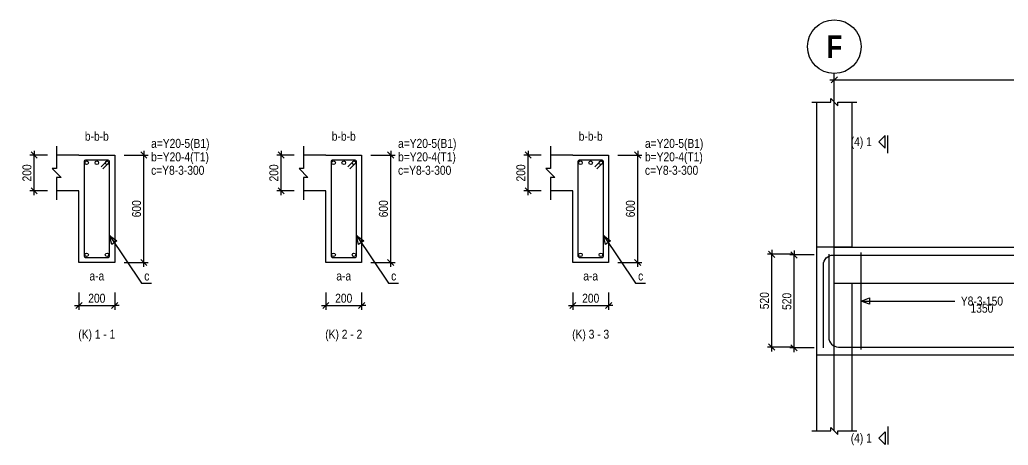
# Model space of a CAD drawing. Extents: x 0 to 206258, y -403073 to 0.
# Drawn here: x 47373 to 58422, y -194184 to -189434 of the extents above; entities that cross this region are included whole.
import ezdxf
from ezdxf.enums import TextEntityAlignment as Align
from ezdxf.lldxf.tags import DXFTag

# ---------------------------------------------------------------- set-up
doc = ezdxf.new("R2010")
doc.units = 0
doc.header["$LTSCALE"] = 1000
for name, color, linetype in [('Axis Circle(Dir 2)', 150, 'Continuous'), ('Axis Label(Dir 1)', 7, 'Continuous'), ('Axis Line(Dir 2)', 150, 'CENTER2'), ('Break Line', 5, 'Continuous'), ('Dimension Line', 5, 'Continuous'), ('Dimension Text', 5, 'Continuous'), ('Front Elevation Line', 40, 'Continuous'), ('Leader Line', 5, 'Continuous'), ('Link Line', 3, 'Continuous'), ('Rebar Label', 6, 'Continuous'), ('Rebar Line', 7, 'Continuous'), ('Section Label', 1, 'Continuous'), ('Section Line', 1, 'Continuous'), ('Top Rebar Label', 6, 'Continuous'), ('Top Rebar Line', 7, 'Continuous')]:
    doc.layers.add(name, color=color, linetype=linetype)
for name, color, linetype, true_color in [('Back Elevation Line', 191, 'HIDDEN2', 0xd4aaff), ('Beam Line(D)', 112, 'Continuous', 0x00bd5e), ('Link Label', 94, 'Continuous', 0x008100)]:
    doc.layers.add(name, color=color, linetype=linetype, true_color=true_color)
doc.styles.add('Axis Label(Dir 1)', font='ARIALNB.TTF', dxfattribs={"height": 250})
doc.styles.add('Dimension Text', font='ARIALN.TTF', dxfattribs={"height": 100})
doc.styles.add('Link Label', font='ARIALN.TTF', dxfattribs={"height": 100})
doc.styles.add('Rebar Label', font='ARIALN.TTF', dxfattribs={"height": 100})
doc.styles.add('Section Label', font='ARIALN.TTF', dxfattribs={"height": 100})
doc.styles.add('Top Rebar Label', font='ARIALN.TTF', dxfattribs={"height": 100})
tags = doc.linetypes.add('CENTER2', pattern=[1.125, 0.75, -0.125, 0.125, -0.125]).pattern_tags.tags
tags[10:11] = [DXFTag(74, 4), DXFTag(75, 0), DXFTag(340, '0'), DXFTag(46, 0.0), DXFTag(50, 0.0), DXFTag(44, 0.0), DXFTag(45, 0.0)]
tags[8:9] = [DXFTag(74, 4), DXFTag(75, 0), DXFTag(340, '0'), DXFTag(46, 0.0), DXFTag(50, 0.0), DXFTag(44, 0.0), DXFTag(45, 0.0)]
tags[6:7] = [DXFTag(74, 4), DXFTag(75, 0), DXFTag(340, '0'), DXFTag(46, 0.0), DXFTag(50, 0.0), DXFTag(44, 0.0), DXFTag(45, 0.0)]
tags[4:5] = [DXFTag(74, 4), DXFTag(75, 0), DXFTag(340, '0'), DXFTag(46, 0.0), DXFTag(50, 0.0), DXFTag(44, 0.0), DXFTag(45, 0.0)]
tags = doc.linetypes.add('HIDDEN2', pattern=[0.1875, 0.125, -0.0625]).pattern_tags.tags
tags[6:7] = [DXFTag(74, 4), DXFTag(75, 0), DXFTag(340, '0'), DXFTag(46, 0.0), DXFTag(50, 0.0), DXFTag(44, 0.0), DXFTag(45, 0.0)]
tags[4:5] = [DXFTag(74, 4), DXFTag(75, 0), DXFTag(340, '0'), DXFTag(46, 0.0), DXFTag(50, 0.0), DXFTag(44, 0.0), DXFTag(45, 0.0)]
doc.dimstyles.new('BEAM', dxfattribs={"dimtxt": 100, "dimasz": 30, "dimexe": 48.3, "dimexo": 103.5, "dimgap": 30, "dimtad": 1, "dimtoh": 1, "dimdec": 1, "dimlfac": 0.5, "dimdsep": 46, "dimtxsty": 'Dimension Text', "dimblk": 'PCDIM_TICK', "dimcen": 0.09, "dimclrd": 5, "dimclre": 5, "dimclrt": 5, "dimadec": 1, "dimazin": 0, "dimtp": 1, "dimtm": 1, "dimtfac": 1, "dimtdec": 4, "dimtofl": 0, "dimtmove": 0, "dimatfit": 3, "dimfxl": 1, "dimtolj": 1, "dimtzin": 0, "dimarcsym": 0})

# ---------------------------------------------------------------- blocks, each defined once
blk = doc.blocks.new('PCDIM_TICK')
at = {"layer": 'Dimension Line', "color": 0, "transparency": 33554687}
for p, q in [((1.15, 1.15), (-1.15, -1.15)), ((1.61, 0), (0, 0))]:
    blk.add_line(p, q, dxfattribs=at)
blk = doc.blocks.new('*U2699')
at = {"layer": 'Dimension Line', "color": 5, "true_color": 0x0000ff, "transparency": 16777216}
for p, q in [((48538, -190944), (48807, -190944)), ((48759, -192144), (48759, -190944)), ((48538, -192144), (48807, -192144))]:
    blk.add_line(p, q, dxfattribs=at)
at = {"layer": 'Dimension Line', "color": 5, "true_color": 0x0000ff, "transparency": 16777216, "xscale": 30, "yscale": 30}
for p, rotation in [((48759, -190944), 89.99999999999447), ((48759, -192144), 269.9999999999834)]:
    blk.add_blockref('PCDIM_TICK', p, dxfattribs=dict(at, rotation=rotation))
at = {"layer": 'Dimension Line', "color": 5, "true_color": 0x0000ff, "transparency": 16777216, "insert": (48729, -191544), "char_height": 100, "width": 181.97, "attachment_point": 8, "rotation": 90, "style": 'Dimension Text'}
blk.add_mtext('600', dxfattribs=at)
blk = doc.blocks.new('*U2700')
at = {"layer": 'Dimension Line', "color": 5, "true_color": 0x0000ff, "transparency": 16777216}
for p, q in [((47681, -190944), (47486, -190944)), ((47534, -191344), (47534, -190944)), ((47681, -191344), (47486, -191344))]:
    blk.add_line(p, q, dxfattribs=at)
at = {"layer": 'Dimension Line', "color": 5, "true_color": 0x0000ff, "transparency": 16777216, "xscale": 30, "yscale": 30}
for p, rotation in [((47534, -190944), 89.99999999999447), ((47534, -191344), 269.9999999999834)]:
    blk.add_blockref('PCDIM_TICK', p, dxfattribs=dict(at, rotation=rotation))
at = {"layer": 'Dimension Line', "color": 5, "true_color": 0x0000ff, "transparency": 16777216, "insert": (47504, -191144), "char_height": 100, "width": 182.77, "attachment_point": 8, "rotation": 90, "style": 'Dimension Text'}
blk.add_mtext('200', dxfattribs=at)
blk = doc.blocks.new('*U2701')
at = {"layer": 'Dimension Line', "color": 5, "true_color": 0x0000ff, "transparency": 16777216}
for p, q in [((48034, -192478), (48034, -192673)), ((48434, -192478), (48434, -192673)), ((48034, -192624), (48434, -192624))]:
    blk.add_line(p, q, dxfattribs=at)
at = {"layer": 'Dimension Line', "color": 5, "true_color": 0x0000ff, "transparency": 16777216, "xscale": 30, "yscale": 30, "rotation": 180.0000000000004}
blk.add_blockref('PCDIM_TICK', (48034, -192624), dxfattribs=at)
at = {"layer": 'Dimension Line', "color": 5, "true_color": 0x0000ff, "transparency": 16777216, "xscale": 30, "yscale": 30}
blk.add_blockref('PCDIM_TICK', (48434, -192624), dxfattribs=at)
at = {"layer": 'Dimension Line', "color": 5, "true_color": 0x0000ff, "transparency": 16777216, "insert": (48234, -192594), "char_height": 100, "width": 182.77, "attachment_point": 8, "style": 'Dimension Text'}
blk.add_mtext('200', dxfattribs=at)
blk = doc.blocks.new('*U2702')
at = {"layer": 'Dimension Line', "color": 5, "true_color": 0x0000ff, "transparency": 16777216}
for p, q in [((51298, -190944), (51568, -190944)), ((51519, -192144), (51519, -190944)), ((51298, -192144), (51568, -192144))]:
    blk.add_line(p, q, dxfattribs=at)
at = {"layer": 'Dimension Line', "color": 5, "true_color": 0x0000ff, "transparency": 16777216, "xscale": 30, "yscale": 30}
for p, rotation in [((51519, -190944), 89.99999999999447), ((51519, -192144), 269.9999999999834)]:
    blk.add_blockref('PCDIM_TICK', p, dxfattribs=dict(at, rotation=rotation))
at = {"layer": 'Dimension Line', "color": 5, "true_color": 0x0000ff, "transparency": 16777216, "insert": (51489, -191544), "char_height": 100, "width": 181.97, "attachment_point": 8, "rotation": 90, "style": 'Dimension Text'}
blk.add_mtext('600', dxfattribs=at)
blk = doc.blocks.new('*U2703')
at = {"layer": 'Dimension Line', "color": 5, "true_color": 0x0000ff, "transparency": 16777216}
for p, q in [((50441, -190944), (50246, -190944)), ((50294, -191344), (50294, -190944)), ((50441, -191344), (50246, -191344))]:
    blk.add_line(p, q, dxfattribs=at)
at = {"layer": 'Dimension Line', "color": 5, "true_color": 0x0000ff, "transparency": 16777216, "xscale": 30, "yscale": 30}
for p, rotation in [((50294, -190944), 89.99999999999447), ((50294, -191344), 269.9999999999834)]:
    blk.add_blockref('PCDIM_TICK', p, dxfattribs=dict(at, rotation=rotation))
at = {"layer": 'Dimension Line', "color": 5, "true_color": 0x0000ff, "transparency": 16777216, "insert": (50264, -191144), "char_height": 100, "width": 182.77, "attachment_point": 8, "rotation": 90, "style": 'Dimension Text'}
blk.add_mtext('200', dxfattribs=at)
blk = doc.blocks.new('*U2704')
at = {"layer": 'Dimension Line', "color": 5, "true_color": 0x0000ff, "transparency": 16777216}
for p, q in [((50794, -192478), (50794, -192673)), ((51194, -192478), (51194, -192673)), ((50794, -192624), (51194, -192624))]:
    blk.add_line(p, q, dxfattribs=at)
at = {"layer": 'Dimension Line', "color": 5, "true_color": 0x0000ff, "transparency": 16777216, "xscale": 30, "yscale": 30, "rotation": 180.0000000000004}
blk.add_blockref('PCDIM_TICK', (50794, -192624), dxfattribs=at)
at = {"layer": 'Dimension Line', "color": 5, "true_color": 0x0000ff, "transparency": 16777216, "xscale": 30, "yscale": 30}
blk.add_blockref('PCDIM_TICK', (51194, -192624), dxfattribs=at)
at = {"layer": 'Dimension Line', "color": 5, "true_color": 0x0000ff, "transparency": 16777216, "insert": (50994, -192594), "char_height": 100, "width": 182.77, "attachment_point": 8, "style": 'Dimension Text'}
blk.add_mtext('200', dxfattribs=at)
blk = doc.blocks.new('*U2705')
at = {"layer": 'Dimension Line', "color": 5, "true_color": 0x0000ff, "transparency": 16777216}
for p, q in [((54058, -190944), (54328, -190944)), ((54280, -192144), (54280, -190944)), ((54058, -192144), (54328, -192144))]:
    blk.add_line(p, q, dxfattribs=at)
at = {"layer": 'Dimension Line', "color": 5, "true_color": 0x0000ff, "transparency": 16777216, "xscale": 30, "yscale": 30}
for p, rotation in [((54280, -190944), 89.99999999999447), ((54280, -192144), 269.9999999999834)]:
    blk.add_blockref('PCDIM_TICK', p, dxfattribs=dict(at, rotation=rotation))
at = {"layer": 'Dimension Line', "color": 5, "true_color": 0x0000ff, "transparency": 16777216, "insert": (54250, -191544), "char_height": 100, "width": 181.97, "attachment_point": 8, "rotation": 90, "style": 'Dimension Text'}
blk.add_mtext('600', dxfattribs=at)
blk = doc.blocks.new('*U2706')
at = {"layer": 'Dimension Line', "color": 5, "true_color": 0x0000ff, "transparency": 16777216}
for p, q in [((53201, -190944), (53006, -190944)), ((53055, -191344), (53055, -190944)), ((53201, -191344), (53006, -191344))]:
    blk.add_line(p, q, dxfattribs=at)
at = {"layer": 'Dimension Line', "color": 5, "true_color": 0x0000ff, "transparency": 16777216, "xscale": 30, "yscale": 30}
for p, rotation in [((53055, -190944), 89.99999999999447), ((53055, -191344), 269.9999999999834)]:
    blk.add_blockref('PCDIM_TICK', p, dxfattribs=dict(at, rotation=rotation))
at = {"layer": 'Dimension Line', "color": 5, "true_color": 0x0000ff, "transparency": 16777216, "insert": (53025, -191144), "char_height": 100, "width": 182.77, "attachment_point": 8, "rotation": 90, "style": 'Dimension Text'}
blk.add_mtext('200', dxfattribs=at)
blk = doc.blocks.new('*U2707')
at = {"layer": 'Dimension Line', "color": 5, "true_color": 0x0000ff, "transparency": 16777216}
for p, q in [((53555, -192478), (53555, -192673)), ((53955, -192478), (53955, -192673)), ((53555, -192624), (53955, -192624))]:
    blk.add_line(p, q, dxfattribs=at)
at = {"layer": 'Dimension Line', "color": 5, "true_color": 0x0000ff, "transparency": 16777216, "xscale": 30, "yscale": 30, "rotation": 180.0000000000004}
blk.add_blockref('PCDIM_TICK', (53555, -192624), dxfattribs=at)
at = {"layer": 'Dimension Line', "color": 5, "true_color": 0x0000ff, "transparency": 16777216, "xscale": 30, "yscale": 30}
blk.add_blockref('PCDIM_TICK', (53955, -192624), dxfattribs=at)
at = {"layer": 'Dimension Line', "color": 5, "true_color": 0x0000ff, "transparency": 16777216, "insert": (53755, -192594), "char_height": 100, "width": 182.77, "attachment_point": 8, "style": 'Dimension Text'}
blk.add_mtext('200', dxfattribs=at)
blk = doc.blocks.new('*U2713')
at = {"layer": 'Dimension Line', "color": 5, "true_color": 0x0000ff, "transparency": 16777216}
for p, q in [((56252, -192060), (55980, -192060)), ((56028, -193096), (56028, -192060)), ((56252, -193096), (55980, -193096))]:
    blk.add_line(p, q, dxfattribs=at)
at = {"layer": 'Dimension Line', "color": 5, "true_color": 0x0000ff, "transparency": 16777216, "xscale": 30, "yscale": 30}
for p, rotation in [((56028, -192060), 89.99999999999447), ((56028, -193096), 269.9999999999834)]:
    blk.add_blockref('PCDIM_TICK', p, dxfattribs=dict(at, rotation=rotation))
at = {"layer": 'Dimension Line', "color": 5, "true_color": 0x0000ff, "transparency": 16777216, "insert": (55998, -192578), "char_height": 100, "width": 181.5, "attachment_point": 8, "rotation": 90, "style": 'Dimension Text'}
blk.add_mtext('520', dxfattribs=at)
blk = doc.blocks.new('*U2714')
at = {"layer": 'Dimension Line', "color": 5, "true_color": 0x0000ff, "transparency": 16777216}
for p, q in [((56002, -192052), (55730, -192052)), ((55778, -193088), (55778, -192052)), ((56002, -193088), (55730, -193088))]:
    blk.add_line(p, q, dxfattribs=at)
at = {"layer": 'Dimension Line', "color": 5, "true_color": 0x0000ff, "transparency": 16777216, "xscale": 30, "yscale": 30}
for p, rotation in [((55778, -192052), 89.99999999999447), ((55778, -193088), 269.9999999999834)]:
    blk.add_blockref('PCDIM_TICK', p, dxfattribs=dict(at, rotation=rotation))
at = {"layer": 'Dimension Line', "color": 5, "true_color": 0x0000ff, "transparency": 16777216, "insert": (55748, -192570), "char_height": 100, "width": 181.5, "attachment_point": 8, "rotation": 90, "style": 'Dimension Text'}
blk.add_mtext('520', dxfattribs=at)
blk = doc.blocks.new('*U2715')
at = {"layer": 'Dimension Line', "color": 5, "true_color": 0x0000ff, "transparency": 16777216}
for p, q in [((56478, -190251), (56478, -190056)), ((56478, -190104), (67078, -190104)), ((67078, -190251), (67078, -190056))]:
    blk.add_line(p, q, dxfattribs=at)
at = {"layer": 'Dimension Line', "color": 5, "true_color": 0x0000ff, "transparency": 16777216, "xscale": 30, "yscale": 30, "rotation": 180.0000000000004}
blk.add_blockref('PCDIM_TICK', (56478, -190104), dxfattribs=at)
at = {"layer": 'Dimension Line', "color": 5, "true_color": 0x0000ff, "transparency": 16777216, "xscale": 30, "yscale": 30}
blk.add_blockref('PCDIM_TICK', (67078, -190104), dxfattribs=at)
at = {"layer": 'Dimension Line', "color": 5, "true_color": 0x0000ff, "transparency": 16777216, "insert": (61778, -190074), "char_height": 100, "width": 245.98, "attachment_point": 8, "style": 'Dimension Text'}
blk.add_mtext('5300', dxfattribs=at)

msp = doc.modelspace()

# ---------------------------------------------------------------- linework, layer by layer
at = {"layer": 'Axis Circle(Dir 2)', "transparency": 33554687}
msp.add_circle((56477.964, -189734.284), 300, dxfattribs=at)
at = {"layer": 'Axis Line(Dir 2)', "transparency": 33554687}
msp.add_lwpolyline([(56477.964, -194024.284), (56477.964, -190034.284)], dxfattribs=at)
at = {"layer": 'Back Elevation Line', "transparency": 33554687}
for points in [[(56677.964, -191974.284), (56277.964, -191974.284)], [(56277.964, -191974.284), (56277.964, -193174.284)], [(56677.964, -191974.284), (77077.964, -191974.284)], [(56677.964, -193174.284), (56677.964, -192374.284)], [(56677.964, -192374.284), (77077.964, -192374.284)], [(56277.964, -193174.284), (56677.964, -193174.284)]]:
    msp.add_lwpolyline(points, dxfattribs=at)
at = {"layer": 'Beam Line(D)', "transparency": 33554687}
for points in [[(56277.964, -190354.284), (56277.964, -191974.284)], [(56677.964, -191974.284), (56677.964, -190354.284)], [(48034.055, -190944.284), (48434.055, -190944.284), (48434.055, -192144.284), (48034.055, -192144.284), (48034.055, -191344.284), (47784.055, -191344.284)], [(48034.055, -190944.284), (47784.055, -190944.284)], [(48034.055, -190944.284), (48034.055, -190944.284)], [(50794.293, -190944.284), (51194.293, -190944.284), (51194.293, -192144.284), (50794.293, -192144.284), (50794.293, -191344.284), (50544.293, -191344.284)], [(50794.293, -190944.284), (50544.293, -190944.284)], [(50794.293, -190944.284), (50794.293, -190944.284)], [(53554.532, -190944.284), (53954.532, -190944.284), (53954.532, -192144.284), (53554.532, -192144.284), (53554.532, -191344.284), (53304.532, -191344.284)], [(53554.532, -190944.284), (53304.532, -190944.284)], [(53554.532, -190944.284), (53554.532, -190944.284)], [(56277.964, -191974.284), (56277.964, -194024.284)], [(56677.964, -191974.284), (66877.964, -191974.284)], [(56677.964, -194024.284), (56677.964, -193174.284)], [(56677.964, -193174.284), (66877.964, -193174.284)]]:
    msp.add_lwpolyline(points, dxfattribs=at)
at = {"layer": 'Break Line', "transparency": 33554687}
for points in [[(56227.964, -190354.284), (56437.964, -190354.284), (56437.964, -190314.284), (56517.964, -190394.284), (56517.964, -190354.284), (56727.964, -190354.284)], [(47784.055, -190844.284), (47784.055, -191094.284), (47734.055, -191094.284), (47834.055, -191194.284), (47784.055, -191194.284), (47784.055, -191444.284)], [(50544.293, -190844.284), (50544.293, -191094.284), (50494.293, -191094.284), (50594.293, -191194.284), (50544.293, -191194.284), (50544.293, -191444.284)], [(53304.532, -190844.284), (53304.532, -191094.284), (53254.532, -191094.284), (53354.532, -191194.284), (53304.532, -191194.284), (53304.532, -191444.284)], [(56227.964, -194024.284), (56437.964, -194024.284), (56437.964, -193984.284), (56517.964, -194064.284), (56517.964, -194024.284), (56727.964, -194024.284)]]:
    msp.add_lwpolyline(points, dxfattribs=at)
at = {"layer": 'Front Elevation Line', "transparency": 33554687}
for points in [[(56477.964, -192374.284), (56477.964, -191974.284), (70277.964, -191974.284)], [(56477.964, -192374.284), (70277.964, -192374.284)]]:
    msp.add_lwpolyline(points, dxfattribs=at)
at = {"layer": 'Leader Line', "transparency": 33554687}
for points in [[(48456.996, -191903.009), (48400.311, -191941.297), (48376.055, -191844.284), (48456.996, -191903.009)], [(48376.055, -191844.284), (48734.055, -192374.284), (48847.184, -192374.284)], [(51217.234, -191903.008), (51160.55, -191941.297), (51136.293, -191844.283), (51217.234, -191903.008)], [(51136.293, -191844.283), (51494.293, -192374.284), (51607.423, -192374.284)], [(53977.472, -191903.008), (53920.788, -191941.296), (53896.532, -191844.283), (53977.472, -191903.008)], [(53896.532, -191844.283), (54254.532, -192374.284), (54367.661, -192374.284)], [(56777.964, -192574.284), (56871.933, -192540.082), (56871.933, -192608.486), (56777.964, -192574.284), (57823.32, -192574.284)]]:
    msp.add_lwpolyline(points, dxfattribs=at)
at = {"layer": 'Link Line', "transparency": 33554687}
msp.add_line((56777.964, -193116.284), (56777.964, -192032.284), dxfattribs=at)
for points in [[(48301.244, -191096.894), (48371.954, -191026.183, 0.668178638), (48362.055, -191002.284), (48106.055, -191002.284, 0.414213562), (48092.055, -191016.284), (48092.055, -192072.284, 0.414213562), (48106.055, -192086.284), (48362.055, -192086.284, 0.414213562), (48376.055, -192072.284), (48376.055, -191016.284, 0.668178638), (48352.155, -191006.384), (48281.445, -191077.095)], [(51061.482, -191096.894), (51132.193, -191026.183, 0.668178638), (51122.293, -191002.284), (50866.293, -191002.284, 0.414213562), (50852.293, -191016.284), (50852.293, -192072.284, 0.414213562), (50866.293, -192086.284), (51122.293, -192086.284, 0.414213562), (51136.293, -192072.284), (51136.293, -191016.284, 0.668178638), (51112.394, -191006.384), (51041.683, -191077.095)], [(53821.721, -191096.894), (53892.432, -191026.183, 0.668178638), (53882.532, -191002.284), (53626.532, -191002.284, 0.414213562), (53612.532, -191016.284), (53612.532, -192072.284, 0.414213562), (53626.532, -192086.284), (53882.532, -192086.284, 0.414213562), (53896.532, -192072.284), (53896.532, -191016.284, 0.668178638), (53872.633, -191006.384), (53801.922, -191077.095)]]:
    msp.add_lwpolyline(points, format="xyb", dxfattribs=at)
at = {"layer": 'Rebar Line', "transparency": 33554687}
msp.add_lwpolyline([(56415.964, -192052.284), (56415.964, -192978.328, 0.414213562), (56525.92, -193088.284), (64546.48, -193088.284, 0.024922321), (64557.421, -193087.738), (64946.508, -193048.829, -0.024922321), (64957.449, -193048.284), (66875.964, -193048.284)], format="xyb", dxfattribs=at)
for centre in [(48120.055, -191030.284), (48234.055, -191030.284), (48348.055, -191030.284), (50880.293, -191030.284), (50994.293, -191030.284), (51108.293, -191030.284), (53640.532, -191030.284), (53754.532, -191030.284), (53868.532, -191030.284), (48120.055, -192058.284), (48348.055, -192058.284), (50880.293, -192058.284), (51108.293, -192058.284), (53640.532, -192058.284), (53868.532, -192058.284)]:
    msp.add_circle(centre, 20, dxfattribs=at)
at = {"layer": 'Section Line', "transparency": 33554687}
for points in [[(57047.964, -190724.284), (56977.253, -190794.994), (57047.964, -190865.705), (57047.964, -190724.284)], [(57077.964, -190924.284), (57077.964, -190724.284)], [(57077.964, -193974.284), (57077.964, -194174.284)], [(57047.964, -194174.284), (57047.964, -194174.284), (56977.253, -194103.573), (57047.964, -194032.862), (57047.964, -194174.284)]]:
    msp.add_lwpolyline(points, dxfattribs=at)
at = {"layer": 'Top Rebar Line', "transparency": 33554687}
msp.add_lwpolyline([(56355.964, -193096.284), (56355.964, -192170.239, -0.414213562), (56465.92, -192060.284), (63828.48, -192060.284, -0.024922321), (63839.421, -192060.829), (64228.507, -192099.738, 0.024922321), (64239.448, -192100.284), (66155.964, -192100.284)], format="xyb", dxfattribs=at)

# ---------------------------------------------------------------- texts
at = {"layer": 'Axis Label(Dir 1)', "transparency": 33554687, "style": 'Axis Label(Dir 1)'}
msp.add_text('F', height=250, dxfattribs=at).set_placement((56477.964, -189734.284), align=Align.MIDDLE_CENTER)
at = {"layer": 'Dimension Text', "transparency": 33554687, "style": 'Dimension Text'}
msp.add_text('1350', height=100, dxfattribs=at).set_placement((58127.964, -192604.284), align=Align.TOP_CENTER)
at = {"layer": 'Link Label', "transparency": 33554687, "style": 'Link Label'}
for s, p in [(' c=Y8-3-300', (48809.055, -191164.284)), (' c=Y8-3-300', (51569.293, -191164.284)), (' c=Y8-3-300', (54329.532, -191164.284)), ('c', (48764.055, -192344.284)), ('c', (51524.293, -192344.284)), ('c', (54284.532, -192344.284))]:
    msp.add_text(s, height=100, dxfattribs=at).set_placement(p)
msp.add_text('Y8-3-150', height=100, dxfattribs=at).set_placement((58127.964, -192574.284), align=Align.MIDDLE_CENTER)
at = {"layer": 'Rebar Label', "transparency": 33554687, "style": 'Rebar Label'}
for s, p in [('b-b-b', (48234.055, -190814.284)), ('b-b-b', (50994.293, -190814.284)), ('b-b-b', (53754.532, -190814.284)), ('a-a', (48234.055, -192374.284)), ('a-a', (50994.293, -192374.284)), ('a-a', (53754.532, -192374.284))]:
    msp.add_text(s, height=100, dxfattribs=at).set_placement(p, align=Align.BOTTOM_CENTER)
for p in [(48809.055, -190864.284), (51569.293, -190864.284), (54329.532, -190864.284)]:
    msp.add_text(' a=Y20-5(B1)', height=100, dxfattribs=at).set_placement(p)
at = {"layer": 'Section Label', "transparency": 33554687, "style": 'Section Label'}
for p in [(56897.253, -190794.994), (56897.253, -194103.573)]:
    msp.add_text('(4) 1', height=100, dxfattribs=at).set_placement(p, align=Align.MIDDLE_RIGHT)
for s, p in [('(K) 1 - 1', (48234.055, -193024.284)), ('(K) 2 - 2', (50994.293, -193024.284)), ('(K) 3 - 3', (53754.532, -193024.284))]:
    msp.add_text(s, height=100, dxfattribs=at).set_placement(p, align=Align.BOTTOM_CENTER)
at = {"layer": 'Top Rebar Label', "transparency": 33554687, "style": 'Top Rebar Label'}
for p in [(48809.055, -191014.284), (51569.293, -191014.284), (54329.532, -191014.284)]:
    msp.add_text(' b=Y20-4(T1)', height=100, dxfattribs=at).set_placement(p)

# ---------------------------------------------------------------- dimensions: what is measured, and where the dimension line sits
at = {"layer": 'Dimension Line', "transparency": 33554687}
for base, p1, p2, text, picture, middle in [((61777.964, -190104.284), (56477.964, -190354.284), (67077.964, -190354.284), '5300', '*U2715', (61777.964, -190104.284)), ((48234.055, -192624.284), (48034.055, -192374.284), (48434.055, -192374.284), '200', '*U2701', (48234.055, -192624.284)), ((50994.293, -192624.284), (50794.293, -192374.284), (51194.293, -192374.284), '200', '*U2704', (50994.293, -192624.284)), ((53754.532, -192624.284), (53554.532, -192374.284), (53954.532, -192374.284), '200', '*U2707', (53754.532, -192624.284))]:
    dim = msp.add_linear_dim(base=base, p1=p1, p2=p2, text=text, dimstyle='BEAM', override={"dimscale": 1, "dimtxt": 100, "dimasz": 30, "dimexe": 48.3, "dimexo": 103.5, "dimgap": 30, "dimtad": 1, "dimtih": 0, "dimdec": 1, "dimlfac": 0.5, "dimzin": 8, "dimlunit": 2, "dimpost": '', "dimtxsty": 'Dimension Text', "dimblk": 'PCDIM_TICK', "dimse1": 0, "dimse2": 0, "dimsd2": 0, "dimclrd": 5, "dimclre": 5, "dimclrt": 5, "dimaunit": 0, "dimadec": 1, "dimazin": 0, "dimtol": 0, "dimtp": 1, "dimtm": 1, "dimtmove": 0}, dxfattribs=at)
    dim.commit()
    dim.dimension.update_dxf_attribs({"geometry": picture, "text_midpoint": middle})
for base, p1, p2, text, picture, middle in [((47534.055, -191144.284), (47784.055, -191344.284), (47784.055, -190944.284), '200', '*U2700', (47534.055, -191144.284)), ((48759.055, -191544.284), (48434.055, -192144.284), (48434.055, -190944.284), '600', '*U2699', (48759.055, -191544.284)), ((50294.293, -191144.284), (50544.293, -191344.284), (50544.293, -190944.284), '200', '*U2703', (50294.293, -191144.284)), ((51519.293, -191544.284), (51194.293, -192144.284), (51194.293, -190944.284), '600', '*U2702', (51519.293, -191544.284)), ((53054.532, -191144.284), (53304.532, -191344.284), (53304.532, -190944.284), '200', '*U2706', (53054.532, -191144.284)), ((54279.532, -191544.284), (53954.532, -192144.284), (53954.532, -190944.284), '600', '*U2705', (54279.532, -191544.284)), ((55777.964, -192570.284), (56105.964, -193088.284), (56105.964, -192052.284), '520', '*U2714', (55777.964, -192570.284)), ((56027.964, -192578.284), (56355.964, -193096.284), (56355.964, -192060.284), '520', '*U2713', (56027.964, -192578.284))]:
    dim = msp.add_linear_dim(base=base, p1=p1, p2=p2, angle=90, text=text, dimstyle='BEAM', override={"dimscale": 1, "dimtxt": 100, "dimasz": 30, "dimexe": 48.3, "dimexo": 103.5, "dimgap": 30, "dimtad": 1, "dimtih": 0, "dimdec": 1, "dimlfac": 0.5, "dimzin": 8, "dimlunit": 2, "dimpost": '', "dimtxsty": 'Dimension Text', "dimblk": 'PCDIM_TICK', "dimse1": 0, "dimse2": 0, "dimsd2": 0, "dimclrd": 5, "dimclre": 5, "dimclrt": 5, "dimaunit": 0, "dimadec": 1, "dimazin": 0, "dimtol": 0, "dimtp": 1, "dimtm": 1, "dimtmove": 0}, dxfattribs=at)
    dim.commit()
    dim.dimension.update_dxf_attribs({"geometry": picture, "text_midpoint": middle})

doc.saveas('drawing.dxf')
